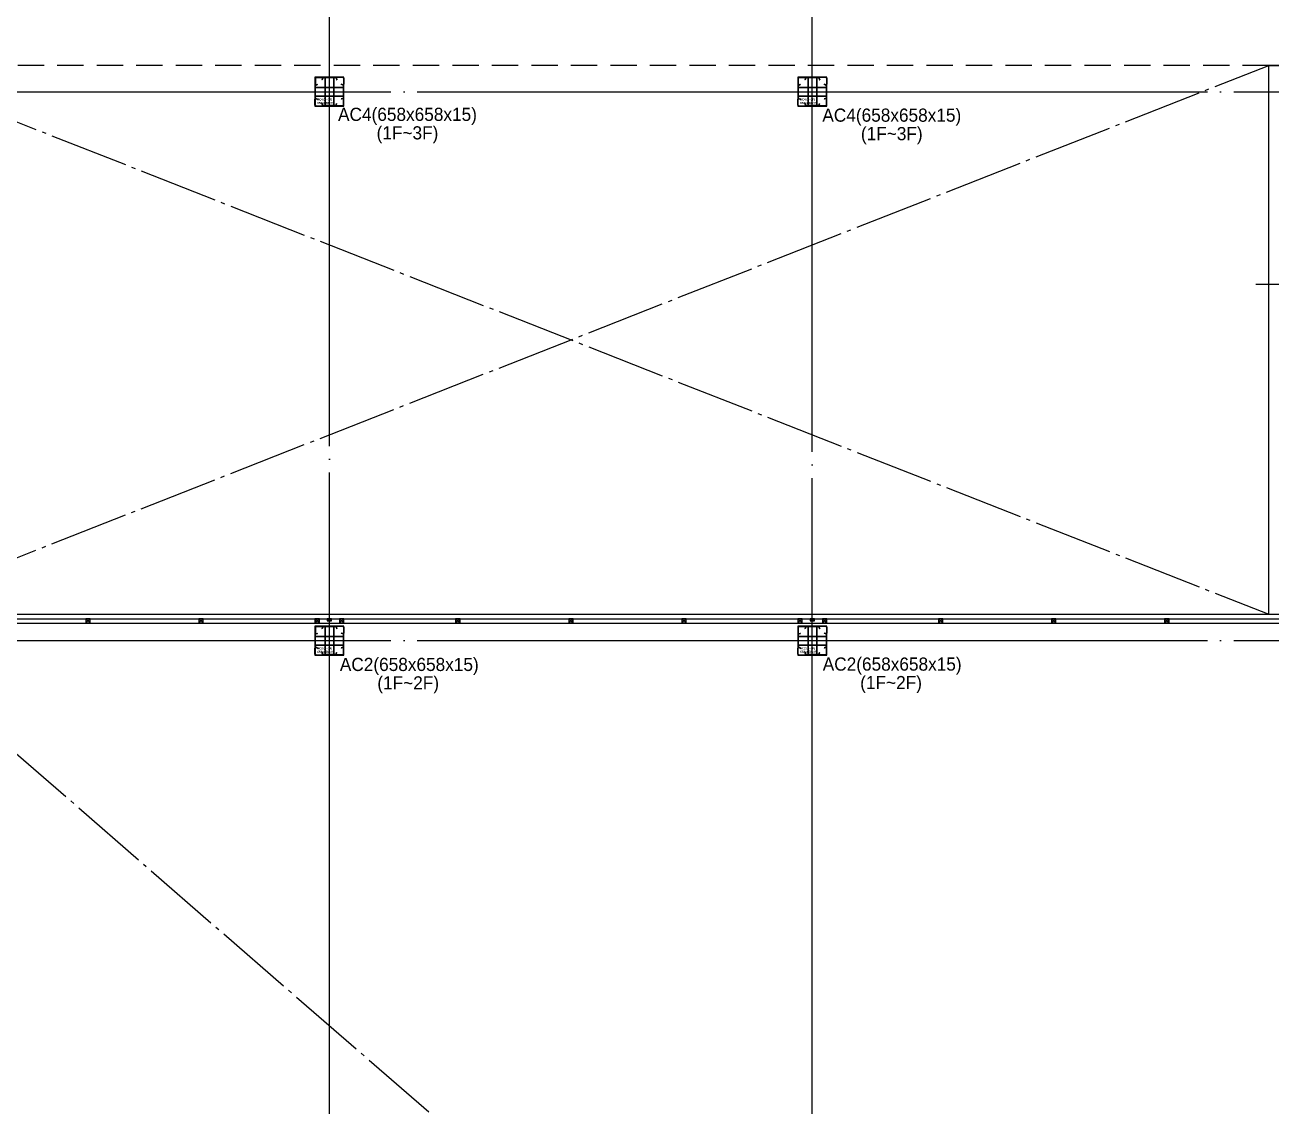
# Model space of a CAD drawing. Header units: millimetres. Extents: x -47382 to 204618, y -51045 to 127155.
# Drawn here: x 84064 to 112450, y 40771 to 65392 of the extents above; entities that cross this region are included whole.
import ezdxf
from ezdxf.enums import TextEntityAlignment as Align

# ---------------------------------------------------------------- set-up
doc = ezdxf.new("R2010")
doc.units = ezdxf.units.MM
doc.header["$LTSCALE"] = 300
doc.header["$MEASUREMENT"] = 0
for name, pattern in [('CEN', [62, 60, -1, 0, -1]), ('STD_HIDDEN', [3, 2, -1]), ('STD_SHAFT', [7.3, 6, -0.5, 0.3, -0.5])]:
    doc.linetypes.add(name, pattern=pattern)
doc.layers.get('0').update_dxf_attribs({"linetype": 'CONTINUOUS'})
doc.layers.get('Defpoints').update_dxf_attribs({"color": 153, "linetype": 'CONTINUOUS'})
for name, color, linetype in [('A-CEN', 1, 'CEN'), ('A-FLOR-FLIN-TYP2', 8, 'CONTINUOUS'), ('A-FLOR-GW', 6, 'CONTINUOUS'), ('A-FLOR-LINE-ABOV', 6, 'STD_HIDDEN'), ('A-FLOR-OPEN-BELO', 6, 'STD_SHAFT'), ('A-ST-AXIS-CEN', 252, 'CEN'), ('A-ST-COL', 2, 'CONTINUOUS'), ('Bound', 9, 'CONTINUOUS'), ('XREF-PLAN$0$A-STEEL', 7, 'CONTINUOUS')]:
    doc.layers.add(name, color=color, linetype=linetype)
doc.layers.add('Defpoint', color=161, linetype='CONTINUOUS', plot=False)
doc.styles.add('SH_대대리576', font='NanumGothicBold.ttf')
doc.styles.add('돋움', font='')
doc.styles.get('돋움').set_extended_font_data('Dotum')

# ---------------------------------------------------------------- blocks, each defined once
blk = doc.blocks.new('XREF-PLAN$0$각-100X100')
at = {"layer": 'XREF-PLAN$0$A-STEEL', "color": 1}
for p, q in [((-47.7, -47.7), (47.7, 47.7)), ((-47.7, 47.7), (47.7, -47.7))]:
    blk.add_line(p, q, dxfattribs=at)
at = {"layer": 'XREF-PLAN$0$A-STEEL'}
blk.add_lwpolyline([(-50, -50), (50, -50), (50, 50), (-50, 50)], close=True, dxfattribs=at)
at = {"layer": 'XREF-PLAN$0$A-STEEL', "color": 8}
blk.add_lwpolyline([(-47.7, -47.7), (47.7, -47.7), (47.7, 47.7), (-47.7, 47.7)], close=True, dxfattribs=at)
blk = doc.blocks.new('A$C5B7E0480')
at = {"layer": 'XREF-PLAN$0$A-STEEL', "color": 1}
for p, q in [((2, 2, -103000), (98, 48, -103000)), ((2, 48, -103000), (98, 2, -103000))]:
    blk.add_line(p, q, dxfattribs=at)
at = {"layer": 'XREF-PLAN$0$A-STEEL', "elevation": -103000}
blk.add_lwpolyline([(0, 0), (100, 0), (100, 50), (0, 50)], close=True, dxfattribs=at)
at = {"layer": 'XREF-PLAN$0$A-STEEL', "color": 8, "elevation": -103000}
blk.add_lwpolyline([(2, 2), (98, 2), (98, 48), (2, 48)], close=True, dxfattribs=at)
blk = doc.blocks.new('AC2 (1~2f)')
for points in [[(199, 678), (499, 678), (499, 663), (199, 663)], [(20, 499), (20, 199), (35, 199), (35, 499)], [(678, 199), (678, 499), (663, 499), (663, 199)], [(199, 20), (499, 20), (499, 35), (199, 35)]]:
    blk.add_hatch(color=9).paths.add_polyline_path(points)
for p, q in [((244, 665), (244, 33)), ((253, 665), (253, 33)), ((444, 665), (444, 33)), ((453, 665), (453, 33)), ((33, 453), (665, 453)), ((33, 444), (665, 444)), ((33, 254), (665, 254)), ((33, 245), (665, 245))]:
    blk.add_line(p, q)
at = {"color": 8, "linetype": 'Continuous'}
for points in [[(199, 678), (499, 678), (499, 663), (199, 663)], [(20, 499), (20, 199), (35, 199), (35, 499)], [(678, 199), (678, 499), (663, 499), (663, 199)], [(199, 20), (499, 20), (499, 35), (199, 35)]]:
    blk.add_lwpolyline(points, close=True, dxfattribs=at)
at = {"layer": 'A-ST-COL'}
for p, q in [((20, 658), (20, 519)), ((28, 658), (28, 519)), ((40, 678), (179, 678)), ((40, 670), (179, 670)), ((190, 654), (177, 623)), ((185, 620), (177, 623)), ((198, 651), (185, 620)), ((500, 651), (513, 620)), ((508, 654), (521, 623)), ((513, 620), (521, 623)), ((658, 678), (519, 678)), ((658, 670), (519, 670)), ((670, 658), (670, 519)), ((678, 658), (678, 519)), ((44, 508), (75, 521)), ((47, 500), (78, 513)), ((78, 513), (75, 521)), ((620, 513), (623, 521)), ((651, 500), (620, 513)), ((654, 508), (623, 521)), ((20, 40), (20, 179)), ((28, 40), (28, 179)), ((40, 28), (179, 28)), ((40, 20), (179, 20)), ((44, 190), (75, 177)), ((47, 198), (78, 185)), ((78, 185), (75, 177)), ((185, 78), (177, 75)), ((190, 44), (177, 75)), ((198, 47), (185, 78)), ((500, 47), (513, 78)), ((508, 44), (521, 75)), ((513, 78), (521, 75)), ((658, 28), (519, 28)), ((658, 20), (519, 20)), ((651, 198), (620, 185)), ((620, 185), (623, 177)), ((654, 190), (623, 177)), ((670, 40), (670, 179)), ((678, 40), (678, 179))]:
    blk.add_line(p, q, dxfattribs=at)
for centre, radius, start, end in [((40, 658), 20, 90, 180), ((40, 658), 12, 90, 180), ((179, 658), 20, 340, 90), ((179, 658), 12, 340, 90), ((519, 658), 20, 90, 200), ((519, 658), 12, 90, 200), ((658, 658), 20, 0, 90), ((658, 658), 12, 0, 90), ((40, 519), 20, 180, 290), ((40, 519), 12, 180, 290), ((658, 519), 20, 250, 0), ((658, 519), 12, 250, 0), ((40, 179), 20, 70, 180), ((40, 40), 20, 180, 270), ((40, 179), 12, 70, 180), ((40, 40), 12, 180, 270), ((179, 40), 20, 270, 20), ((179, 40), 12, 270, 20), ((519, 40), 20, 160, 270), ((519, 40), 12, 160, 270), ((658, 179), 20, 0, 110), ((658, 179), 12, 0, 110), ((658, 40), 20, 270, 0), ((658, 40), 12, 270, 0)]:
    blk.add_arc(centre, radius, start, end, dxfattribs=at)
at = {"layer": 'Bound', "color": 9, "linetype": 'Continuous'}
for p, q in [((678, 678), (20, 678)), ((20, 678), (20, 20)), ((678, 20), (678, 678)), ((20, 20), (678, 20))]:
    blk.add_line(p, q, dxfattribs=at)
at = {"layer": 'Defpoint'}
for p, q in [((349, 0), (349, 698)), ((0, 349), (698, 349))]:
    blk.add_line(p, q, dxfattribs=at)
at = {"layer": 'Defpoint', "linetype": 'Continuous', "style": 'SH_대대리576'}
for s, p in [('AC2 (1~2F)', (71, 174)), ('658x658x15', (71, 93))]:
    blk.add_text(s, height=50, dxfattribs=at).set_placement(p, align=Align.MIDDLE_LEFT)
blk = doc.blocks.new('AC4(1~2f)')
for points in [[(199, 678), (499, 678), (499, 663), (199, 663)], [(20, 499), (20, 199), (35, 199), (35, 499)], [(678, 199), (678, 499), (663, 499), (663, 199)], [(199, 20), (499, 20), (499, 35), (199, 35)]]:
    blk.add_hatch(color=9).paths.add_polyline_path(points)
for p, q in [((244, 665), (244, 33)), ((253, 665), (253, 33)), ((444, 665), (444, 33)), ((453, 665), (453, 33)), ((33, 453), (665, 453)), ((33, 444), (665, 444)), ((33, 254), (665, 254)), ((33, 245), (665, 245))]:
    blk.add_line(p, q)
at = {"color": 8, "linetype": 'Continuous'}
for points in [[(199, 678), (499, 678), (499, 663), (199, 663)], [(20, 499), (20, 199), (35, 199), (35, 499)], [(678, 199), (678, 499), (663, 499), (663, 199)], [(199, 20), (499, 20), (499, 35), (199, 35)]]:
    blk.add_lwpolyline(points, close=True, dxfattribs=at)
at = {"layer": 'A-ST-COL'}
for p, q in [((20, 658), (20, 519)), ((28, 658), (28, 519)), ((40, 678), (179, 678)), ((40, 670), (179, 670)), ((190, 654), (177, 623)), ((185, 620), (177, 623)), ((198, 651), (185, 620)), ((500, 651), (513, 620)), ((508, 654), (521, 623)), ((513, 620), (521, 623)), ((658, 678), (519, 678)), ((658, 670), (519, 670)), ((670, 658), (670, 519)), ((678, 658), (678, 519)), ((44, 508), (75, 521)), ((47, 500), (78, 513)), ((78, 513), (75, 521)), ((620, 513), (623, 521)), ((651, 500), (620, 513)), ((654, 508), (623, 521)), ((20, 40), (20, 179)), ((28, 40), (28, 179)), ((40, 28), (179, 28)), ((40, 20), (179, 20)), ((44, 190), (75, 177)), ((47, 198), (78, 185)), ((78, 185), (75, 177)), ((185, 78), (177, 75)), ((190, 44), (177, 75)), ((198, 47), (185, 78)), ((500, 47), (513, 78)), ((508, 44), (521, 75)), ((513, 78), (521, 75)), ((658, 28), (519, 28)), ((658, 20), (519, 20)), ((651, 198), (620, 185)), ((620, 185), (623, 177)), ((654, 190), (623, 177)), ((670, 40), (670, 179)), ((678, 40), (678, 179))]:
    blk.add_line(p, q, dxfattribs=at)
for centre, radius, start, end in [((40, 658), 20, 90, 180), ((40, 658), 12, 90, 180), ((179, 658), 20, 340, 90), ((179, 658), 12, 340, 90), ((519, 658), 20, 90, 200), ((519, 658), 12, 90, 200), ((658, 658), 20, 0, 90), ((658, 658), 12, 0, 90), ((40, 519), 20, 180, 290), ((40, 519), 12, 180, 290), ((658, 519), 20, 250, 0), ((658, 519), 12, 250, 0), ((40, 179), 20, 70, 180), ((40, 40), 20, 180, 270), ((40, 179), 12, 70, 180), ((40, 40), 12, 180, 270), ((179, 40), 20, 270, 20), ((179, 40), 12, 270, 20), ((519, 40), 20, 160, 270), ((519, 40), 12, 160, 270), ((658, 179), 20, 0, 110), ((658, 179), 12, 0, 110), ((658, 40), 20, 270, 0), ((658, 40), 12, 270, 0)]:
    blk.add_arc(centre, radius, start, end, dxfattribs=at)
at = {"layer": 'Bound', "color": 9, "linetype": 'Continuous'}
for p, q in [((678, 678), (20, 678)), ((20, 678), (20, 20)), ((678, 20), (678, 678)), ((20, 20), (678, 20))]:
    blk.add_line(p, q, dxfattribs=at)
at = {"layer": 'Defpoint'}
for p, q in [((349, 0), (349, 698)), ((0, 349), (698, 349))]:
    blk.add_line(p, q, dxfattribs=at)
at = {"layer": 'Defpoint', "linetype": 'Continuous', "style": 'SH_대대리576'}
for s, p in [('AC4 (1~3F)', (71, 174)), ('658x658x15', (71, 93))]:
    blk.add_text(s, height=50, dxfattribs=at).set_placement(p, align=Align.MIDDLE_LEFT)
blk = doc.blocks.new('ACT 지상1층구조평면도')
for name, p in [('AC4(1~2f)', (138033, 114567)), ('AC4(1~2f)', (149033, 114567)), ('AC2 (1~2f)', (138033, 102067)), ('AC2 (1~2f)', (149033, 102067))]:
    blk.add_blockref(name, p)

msp = doc.modelspace()

# ---------------------------------------------------------------- linework, layer by layer
at = {"layer": 'A-CEN'}
msp.add_line((112100, 59491), (116200, 59491), dxfattribs=at)
at = {"layer": 'A-FLOR-FLIN-TYP2'}
msp.add_line((35600, 51771), (115800, 51771), dxfattribs=at)
at = {"layer": 'A-FLOR-GW'}
msp.add_line((112400, 51971), (112400, 63871), dxfattribs=at)
for points in [[(112400, 63871), (112400, 64471), (113400, 64471)], [(115900, 64471), (112400, 64471)], [(35600, 51971), (113400, 51971)], [(35600, 51871), (113400, 51871)]]:
    msp.add_lwpolyline(points, dxfattribs=at)
at = {"layer": 'A-FLOR-LINE-ABOV'}
msp.add_line((112400, 64471), (80600, 64471), dxfattribs=at)
at = {"layer": 'A-FLOR-OPEN-BELO'}
for p, q in [((80600, 51971), (112400, 64471)), ((80600, 64471), (112400, 51971)), ((80329, 51871), (131100, 7771))]:
    msp.add_line(p, q, dxfattribs=at)
at = {"layer": 'A-ST-AXIS-CEN'}
for p, q in [((91000, 0), (91000, 99371)), ((102000, -129), (102000, 99371)), ((0, 63871), (142000, 63871)), ((0, 51371), (142000, 51371))]:
    msp.add_line(p, q, dxfattribs=at)

# ---------------------------------------------------------------- block references
for name, p in [('ACT 지상1층구조평면도', (-47382, -51045)), ('A$C5B7E0480', (90950, 51821)), ('A$C5B7E0480', (101950, 51821))]:
    msp.add_blockref(name, p)
at = {"ltscale": 5}
for p in [(85500, 51821), (88075, 51821), (90721, 51821), (91279, 51821), (93925, 51821), (96500, 51821), (99075, 51821), (101721, 51821), (102279, 51821), (104925, 51821), (104925, 51821), (107500, 51821), (107500, 51821), (110075, 51821), (110075, 51821)]:
    msp.add_blockref('XREF-PLAN$0$각-100X100', p, dxfattribs=at)

# ---------------------------------------------------------------- texts
at = {"layer": 'Defpoints', "linetype": 'Continuous', "style": '돋움'}
for s, p in [('AC4(658x658x15)', (92778, 63116)), ('AC4(658x658x15)', (103810, 63098)), ('(1F~3F)', (92778, 62695)), ('(1F~3F)', (103810, 62677)), ('AC2(658x658x15)', (92819, 50589)), ('AC2(658x658x15)', (103819, 50597)), ('(1F~2F)', (92794, 50169)), ('(1F~2F)', (103794, 50176))]:
    msp.add_text(s, height=300, dxfattribs=at).set_placement(p, align=Align.BOTTOM_CENTER)

doc.saveas('drawing.dxf')
